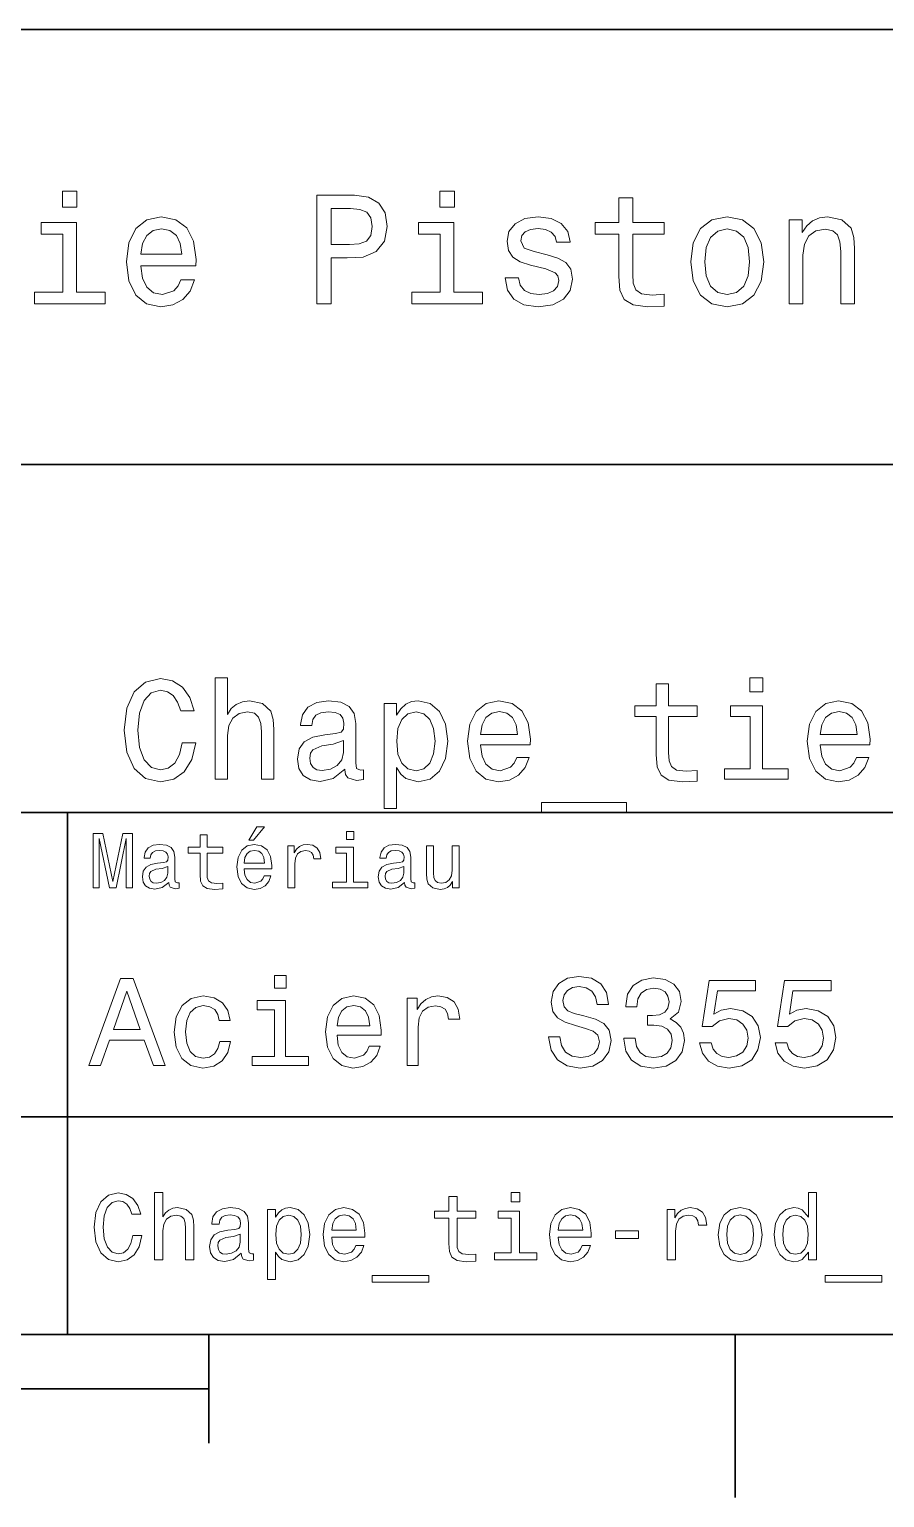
# Model space of a CAD drawing. Extents: x 0 to 297, y 0 to 210.
# Drawn here: x 190.3 to 229.6, y 2.5 to 70 of the extents above; entities that cross this region are included whole.
import ezdxf

# ---------------------------------------------------------------- set-up
doc = ezdxf.new("R2010")
doc.units = 0

msp = doc.modelspace()

# ---------------------------------------------------------------- linework, layer by layer
at = {"color": 7, "lineweight": 35}
for p, q in [((97, 70), (287, 70)), ((162, 50), (287, 50)), ((162, 34), (287, 34)), ((162, 20), (287, 20)), ((10, 10), (287, 10)), ((97, 10), (287, 10)), ((98.5, 7.5), (198.5, 7.5))]:
    msp.add_line(p, q, dxfattribs=at)
at = {"color": 7, "lineweight": 35, "ltscale": 0.35}
msp.add_line((192, 20), (192, 34), dxfattribs=at)
at = {"color": 7, "lineweight": 35, "ltscale": 0.25}
msp.add_line((192, 10), (192, 20), dxfattribs=at)
at = {"color": 7, "lineweight": 35, "ltscale": 0.125}
msp.add_line((198.5, 10), (198.5, 5), dxfattribs=at)
at = {"color": 7, "lineweight": 35, "ltscale": 0.1875}
msp.add_line((222.699997, 10), (222.699997, 2.5), dxfattribs=at)
at = {"color": 7, "lineweight": 13}
for points in [[(192.439484, 62.554031), (191.769455, 62.554031), (191.769455, 61.833572), (192.439484, 61.833572)], [(203.462524, 57.381123), (204.125351, 57.381123), (204.125351, 59.492073), (204.860229, 59.492073), (205.602295, 59.528095), (206.193085, 59.780258), (206.574921, 60.270172), (206.704605, 60.940201), (206.603745, 61.559795), (206.315552, 62.013687), (205.840057, 62.287464), (205.191635, 62.381123), (203.462524, 62.381123)], [(209.788177, 62.554031), (209.118149, 62.554031), (209.118149, 61.833572), (209.788177, 61.833572)], [(217.353027, 60.579971), (217.353027, 58.64193), (217.396255, 58.015129), (217.597992, 57.582851), (218.001434, 57.330688), (218.685883, 57.244236), (219.43515, 57.280258), (219.43515, 57.827808), (218.887604, 57.78458), (218.390488, 57.842216), (218.123917, 58.022331), (218.008652, 58.324928), (217.98703, 58.75), (217.98703, 60.579971), (219.43515, 60.579971), (219.43515, 61.120316), (217.98703, 61.120316), (217.98703, 62.251438), (217.353027, 62.251438), (217.353027, 61.120316), (216.257935, 61.120316), (216.257935, 60.579971)], [(205.01152, 61.76873), (205.443802, 61.725502), (205.760803, 61.588615), (205.94812, 61.336452), (206.01297, 60.940201), (205.940918, 60.522331), (205.746399, 60.270172), (205.414978, 60.140488), (204.96109, 60.104465), (204.125351, 60.104465), (204.125351, 61.76873)], [(192.417862, 57.914265), (192.417862, 61.120316), (190.789627, 61.120316), (190.789627, 60.579971), (191.783859, 60.579971), (191.783859, 57.914265), (190.48703, 57.914265), (190.48703, 57.381123), (193.729111, 57.381123), (193.729111, 57.914265)], [(195.37175, 59.131844), (197.907776, 59.131844), (197.914978, 59.427231), (197.799713, 60.255764), (197.482712, 60.875359), (196.978378, 61.25), (196.30835, 61.386887), (195.65274, 61.242794), (195.148407, 60.839336), (194.824203, 60.183716), (194.708923, 59.319164), (194.817001, 58.432995), (195.141205, 57.78458), (195.638321, 57.381123), (196.286743, 57.244236), (196.848694, 57.337894), (197.309799, 57.582851), (197.648407, 57.971901), (197.842941, 58.490631), (197.216141, 58.490631), (197.086456, 58.20245), (196.899139, 57.986309), (196.365997, 57.8134), (195.955322, 57.892651), (195.645538, 58.14481), (195.443802, 58.555473), (195.37175, 59.110229)], [(195.37175, 59.664986), (195.451004, 60.162102), (195.645538, 60.529537), (195.940918, 60.75288), (196.329971, 60.83213), (196.711807, 60.75288), (197.007202, 60.529537), (197.187317, 60.162102), (197.252167, 59.664986)], [(209.766571, 57.914265), (209.766571, 61.120316), (208.138321, 61.120316), (208.138321, 60.579971), (209.132568, 60.579971), (209.132568, 57.914265), (207.835724, 57.914265), (207.835724, 57.381123), (211.077805, 57.381123), (211.077805, 57.914265)], [(214.060516, 59.636166), (213.44812, 59.780258), (212.994232, 59.945965), (212.842941, 60.28458), (212.886169, 60.522331), (213.03746, 60.695244), (213.282425, 60.803314), (213.635437, 60.846542), (213.97406, 60.803314), (214.240631, 60.67363), (214.413544, 60.479107), (214.485596, 60.219738), (215.105194, 60.219738), (215.105194, 60.23415), (214.997116, 60.70245), (214.701721, 61.069885), (214.240631, 61.30043), (213.635437, 61.386887), (213.023056, 61.30043), (212.57637, 61.062679), (212.29538, 60.709652), (212.208939, 60.262966), (212.273773, 59.830688), (212.475494, 59.528095), (212.806915, 59.311958), (213.289627, 59.16066), (213.995682, 58.987751), (214.427948, 58.807636), (214.543228, 58.663544), (214.586456, 58.447407), (214.521606, 58.180836), (214.348694, 57.979107), (214.067719, 57.849422), (213.693085, 57.806194), (213.296829, 57.849422), (213.008636, 58.000721), (212.814117, 58.245674), (212.734863, 58.584293), (212.122482, 58.584293), (212.223343, 58.007923), (212.518738, 57.590057), (212.98703, 57.337894), (213.635437, 57.244236), (214.312683, 57.337894), (214.809799, 57.590057), (215.112396, 57.993515), (215.220459, 58.519451), (215.141205, 58.973343), (214.917862, 59.283138), (214.55043, 59.484871)], [(220.65274, 59.311958), (220.768005, 58.432995), (221.099426, 57.78458), (221.625366, 57.381123), (222.331421, 57.244236), (223.030258, 57.381123), (223.556198, 57.777374), (223.887604, 58.425793), (224.010086, 59.311958), (223.887604, 60.190922), (223.556198, 60.846542), (223.030258, 61.242794), (222.331421, 61.386887), (221.625366, 61.242794), (221.099426, 60.839336), (220.768005, 60.190922)], [(221.301147, 59.319164), (221.365997, 59.967579), (221.567719, 60.435879), (221.891937, 60.72406), (222.331421, 60.824928), (222.763687, 60.72406), (223.087891, 60.443081), (223.289627, 59.967579), (223.361679, 59.319164), (223.289627, 58.663544), (223.087891, 58.188038), (222.763687, 57.899853), (222.331421, 57.806194), (221.891937, 57.899853), (221.567719, 58.188038), (221.365997, 58.663544)], [(225.177246, 57.381123), (225.811249, 57.381123), (225.811249, 59.614552), (225.876083, 60.12608), (226.085022, 60.500717), (226.409225, 60.731266), (226.841507, 60.817722), (227.187317, 60.745674), (227.403458, 60.551151), (227.511536, 60.226944), (227.547546, 59.794666), (227.547546, 57.381123), (228.181564, 57.381123), (228.181564, 59.924351), (228.15274, 60.435879), (228.023056, 60.86095), (227.597992, 61.25), (226.935165, 61.386887), (226.567719, 61.336452), (226.257935, 61.199566), (225.991364, 60.969017), (225.782425, 60.659222), (225.782425, 61.25), (225.177246, 61.25)], [(197.274506, 37.203171), (197.144821, 36.658501), (196.930847, 36.269451), (196.632568, 36.029537), (196.282425, 35.951729), (195.860962, 36.068443), (195.530258, 36.418587), (195.309799, 36.989193), (195.23848, 37.780258), (195.309799, 38.564842), (195.523773, 39.14193), (195.854477, 39.492073), (196.282425, 39.615273), (196.593658, 39.55043), (196.859512, 39.368874), (197.067001, 39.077087), (197.209656, 38.675072), (197.825653, 38.675072), (197.631134, 39.291065), (197.293945, 39.757923), (196.833572, 40.049709), (196.282425, 40.153458), (195.595108, 39.991352), (195.069885, 39.537464), (194.732712, 38.791786), (194.615997, 37.780258), (194.732712, 36.76873), (195.069885, 36.023052), (195.595108, 35.562679), (196.282425, 35.407059), (196.885452, 35.530258), (197.371765, 35.873917), (197.715424, 36.438038), (197.896973, 37.203171)], [(198.785309, 35.530258), (199.355911, 35.530258), (199.355911, 37.540344), (199.414276, 38.000721), (199.60231, 38.337894), (199.894104, 38.545387), (200.283142, 38.623199), (200.594391, 38.558357), (200.78891, 38.383286), (200.886169, 38.091499), (200.918594, 37.70245), (200.918594, 35.530258), (201.489197, 35.530258), (201.489197, 37.819164), (201.463257, 38.279537), (201.346542, 38.662102), (200.963989, 39.012245), (200.367447, 39.135445), (200.043228, 39.090057), (199.76442, 38.966858), (199.530991, 38.772331), (199.355911, 38.506485), (199.355911, 40.185879), (198.785309, 40.185879)], [(219.067734, 38.409222), (219.067734, 36.664986), (219.106628, 36.100864), (219.288193, 35.711815), (219.651306, 35.484871), (220.267303, 35.407059), (220.94165, 35.43948), (220.94165, 35.932274), (220.448853, 35.893372), (220.00145, 35.945244), (219.761536, 36.107349), (219.657791, 36.379681), (219.638336, 36.762245), (219.638336, 38.409222), (220.94165, 38.409222), (220.94165, 38.895531), (219.638336, 38.895531), (219.638336, 39.913544), (219.067734, 39.913544), (219.067734, 38.895531), (218.082138, 38.895531), (218.082138, 38.409222)], [(223.969742, 40.185879), (223.366714, 40.185879), (223.366714, 39.537464), (223.969742, 39.537464)], [(204.757202, 35.98415), (204.757202, 35.964695), (204.789627, 35.744236), (204.886887, 35.588615), (205.295395, 35.465416), (205.613113, 35.517288), (205.613113, 35.958214), (205.476944, 35.938759), (205.295395, 36.023052), (205.26297, 36.282421), (205.26297, 38.085014), (205.185165, 38.545387), (204.958221, 38.869595), (204.562683, 39.064121), (204.005051, 39.135445), (203.460373, 39.057636), (203.058365, 38.837173), (202.805481, 38.493515), (202.721191, 38.039623), (202.721191, 38.000721), (203.233429, 38.000721), (203.278824, 38.273052), (203.421478, 38.467579), (203.654907, 38.584293), (203.985596, 38.629681), (204.303314, 38.59726), (204.530258, 38.5), (204.666428, 38.331409), (204.711823, 38.09798), (204.685883, 37.825645), (204.582138, 37.68948), (204.322769, 37.624638), (203.836456, 37.572765), (203.278824, 37.456051), (202.883286, 37.248558), (202.649857, 36.924351), (202.578537, 36.444523), (202.643372, 36.016571), (202.844391, 35.698845), (203.168594, 35.497837), (203.615997, 35.426514), (204.219025, 35.562679)], [(207.130402, 38.474064), (207.130402, 39.012245), (206.559799, 39.012245), (206.559799, 34.181557), (207.130402, 34.181557), (207.130402, 36.061958), (207.331421, 35.757202), (207.558365, 35.556194), (208.128967, 35.407059), (208.67363, 35.530258), (209.101593, 35.899857), (209.380402, 36.483429), (209.484161, 37.274494), (209.380402, 38.059078), (209.101593, 38.642651), (208.67363, 39.005764), (208.128967, 39.135445), (207.817734, 39.096542), (207.55188, 38.973343), (207.324936, 38.76585)], [(208.031708, 35.919308), (207.649139, 36.003601), (207.370316, 36.262966), (207.195251, 36.684437), (207.136887, 37.274494), (207.195251, 37.858067), (207.370316, 38.279537), (207.649139, 38.532421), (208.031708, 38.623199), (208.381851, 38.532421), (208.660675, 38.273052), (208.835739, 37.851585), (208.900574, 37.274494), (208.835739, 36.690922), (208.660675, 36.262966), (208.381851, 36.003601)], [(210.994965, 37.105907), (213.277374, 37.105907), (213.283875, 37.371758), (213.180115, 38.117435), (212.894821, 38.675072), (212.440933, 39.012245), (211.837906, 39.135445), (211.247849, 39.005764), (210.793945, 38.642651), (210.502167, 38.052593), (210.398422, 37.274494), (210.495682, 36.476944), (210.787476, 35.893372), (211.234879, 35.530258), (211.818451, 35.407059), (212.324219, 35.491352), (212.739197, 35.711815), (213.043945, 36.061958), (213.219025, 36.528816), (212.654907, 36.528816), (212.538193, 36.269451), (212.369598, 36.074928), (211.889771, 35.919308), (211.520172, 35.990631), (211.241364, 36.217579), (211.059799, 36.587173), (210.994965, 37.086452)], [(210.994965, 37.585735), (211.066284, 38.033138), (211.241364, 38.363831), (211.507202, 38.564842), (211.857361, 38.636166), (212.201019, 38.564842), (212.466858, 38.363831), (212.628967, 38.033138), (212.687317, 37.585735)], [(223.950287, 36.010086), (223.950287, 38.895531), (222.484879, 38.895531), (222.484879, 38.409222), (223.379684, 38.409222), (223.379684, 36.010086), (222.21254, 36.010086), (222.21254, 35.530258), (225.130402, 35.530258), (225.130402, 36.010086)], [(226.608795, 37.105907), (228.891205, 37.105907), (228.897705, 37.371758), (228.793945, 38.117435), (228.508652, 38.675072), (228.054764, 39.012245), (227.451736, 39.135445), (226.861679, 39.005764), (226.407776, 38.642651), (226.115997, 38.052593), (226.012253, 37.274494), (226.109512, 36.476944), (226.401306, 35.893372), (226.848709, 35.530258), (227.432281, 35.407059), (227.938049, 35.491352), (228.353027, 35.711815), (228.657776, 36.061958), (228.832855, 36.528816), (228.268738, 36.528816), (228.152023, 36.269451), (227.983429, 36.074928), (227.503601, 35.919308), (227.134003, 35.990631), (226.855194, 36.217579), (226.67363, 36.587173), (226.608795, 37.086452)], [(226.608795, 37.585735), (226.680115, 38.033138), (226.855194, 38.363831), (227.121033, 38.564842), (227.471191, 38.636166), (227.81485, 38.564842), (228.080688, 38.363831), (228.242798, 38.033138), (228.301147, 37.585735)], [(204.692368, 36.749279), (204.614563, 36.412102), (204.407059, 36.152737), (204.095825, 35.98415), (203.713257, 35.925793), (203.466858, 35.958214), (203.291794, 36.061958), (203.181564, 36.243515), (203.149139, 36.496395), (203.175079, 36.723343), (203.278824, 36.885445), (203.693802, 37.067001), (204.219025, 37.14481), (204.692368, 37.30043)], [(213.789627, 34.453888), (213.789627, 34), (217.693085, 34), (217.693085, 34.453888)], [(200.341492, 32.728386), (200.554031, 32.728386), (201.054749, 33.340778), (200.701736, 33.340778)], [(205.161377, 33.117435), (204.82637, 33.117435), (204.82637, 32.757202), (205.161377, 32.757202)], [(193.183716, 30.530979), (193.46109, 30.530979), (193.46109, 32.80043), (193.929398, 30.530979), (194.239197, 30.530979), (194.703888, 32.80043), (194.703888, 30.530979), (194.984863, 30.530979), (194.984863, 33.030979), (194.545395, 33.030979), (194.08429, 30.826368), (193.626801, 33.030979), (193.183716, 33.030979)], [(196.656342, 30.78314), (196.656342, 30.772333), (196.674347, 30.649855), (196.728394, 30.5634), (196.955338, 30.494957), (197.131851, 30.523775), (197.131851, 30.768732), (197.056198, 30.757925), (196.955338, 30.804754), (196.937317, 30.948847), (196.937317, 31.950287), (196.894089, 32.206051), (196.768005, 32.386166), (196.548264, 32.494236), (196.23848, 32.533859), (195.935883, 32.490635), (195.71254, 32.368156), (195.572052, 32.177231), (195.525223, 31.925072), (195.525223, 31.903458), (195.809799, 31.903458), (195.835022, 32.054756), (195.914261, 32.162823), (196.043945, 32.227665), (196.227661, 32.25288), (196.404175, 32.234871), (196.530258, 32.180836), (196.605911, 32.087173), (196.631119, 31.957493), (196.616714, 31.806194), (196.559082, 31.730547), (196.414978, 31.694523), (196.144806, 31.665705), (195.835022, 31.600864), (195.61528, 31.48559), (195.485596, 31.305475), (195.445969, 31.038904), (195.481995, 30.801151), (195.593658, 30.62464), (195.773773, 30.512968), (196.022339, 30.473343), (196.357346, 30.54899)], [(198.100861, 32.130402), (198.100861, 31.161383), (198.122482, 30.847982), (198.223343, 30.631844), (198.425079, 30.505762), (198.767288, 30.462536), (199.141937, 30.480547), (199.141937, 30.754322), (198.868149, 30.732708), (198.619598, 30.761526), (198.486313, 30.851583), (198.42868, 31.002882), (198.417862, 31.215418), (198.417862, 32.130402), (199.141937, 32.130402), (199.141937, 32.400574), (198.417862, 32.400574), (198.417862, 32.966137), (198.100861, 32.966137), (198.100861, 32.400574), (197.553314, 32.400574), (197.553314, 32.130402)], [(200.121765, 31.40634), (201.389771, 31.40634), (201.393372, 31.554033), (201.335739, 31.9683), (201.177231, 32.278099), (200.925079, 32.465416), (200.590057, 32.533859), (200.262253, 32.461815), (200.010086, 32.260086), (199.847977, 31.932276), (199.790344, 31.5), (199.844376, 31.056915), (200.006485, 30.732708), (200.255051, 30.530979), (200.579254, 30.462536), (200.860229, 30.509365), (201.090775, 30.631844), (201.260086, 30.826368), (201.357346, 31.085733), (201.043945, 31.085733), (200.979111, 30.941643), (200.885452, 30.833572), (200.618881, 30.747118), (200.413544, 30.786743), (200.258652, 30.912823), (200.157776, 31.118155), (200.121765, 31.395533)], [(202.131851, 30.530979), (202.448853, 30.530979), (202.448853, 31.636887), (202.481262, 31.903458), (202.578537, 32.094379), (202.73703, 32.209652), (202.94957, 32.249279), (203.108063, 32.224064), (203.226944, 32.152016), (203.298996, 32.029537), (203.324203, 31.863832), (203.644806, 31.863832), (203.601593, 32.155621), (203.482712, 32.364552), (203.284576, 32.490635), (203.014404, 32.533859), (202.830688, 32.505043), (202.672195, 32.432995), (202.531708, 32.310516), (202.420029, 32.144814), (202.420029, 32.465416), (202.131851, 32.465416)], [(205.150574, 30.79755), (205.150574, 32.400574), (204.336456, 32.400574), (204.336456, 32.130402), (204.833572, 32.130402), (204.833572, 30.79755), (204.185165, 30.79755), (204.185165, 30.530979), (205.806198, 30.530979), (205.806198, 30.79755)], [(207.499283, 30.78314), (207.499283, 30.772333), (207.517288, 30.649855), (207.57132, 30.5634), (207.798264, 30.494957), (207.974777, 30.523775), (207.974777, 30.768732), (207.899139, 30.757925), (207.798264, 30.804754), (207.780258, 30.948847), (207.780258, 31.950287), (207.73703, 32.206051), (207.610947, 32.386166), (207.391205, 32.494236), (207.081406, 32.533859), (206.778824, 32.490635), (206.555481, 32.368156), (206.414978, 32.177231), (206.368149, 31.925072), (206.368149, 31.903458), (206.65274, 31.903458), (206.677948, 32.054756), (206.757202, 32.162823), (206.886887, 32.227665), (207.070602, 32.25288), (207.247116, 32.234871), (207.373199, 32.180836), (207.448853, 32.087173), (207.47406, 31.957493), (207.459656, 31.806194), (207.402023, 31.730547), (207.257919, 31.694523), (206.987747, 31.665705), (206.677948, 31.600864), (206.458206, 31.48559), (206.328537, 31.305475), (206.28891, 31.038904), (206.324921, 30.801151), (206.4366, 30.62464), (206.616714, 30.512968), (206.86528, 30.473343), (207.200287, 30.54899)], [(210.010086, 32.465416), (209.693085, 32.465416), (209.693085, 31.348703), (209.657059, 31.089336), (209.552597, 30.902016), (209.390488, 30.786743), (209.177948, 30.750719), (209.008636, 30.779539), (208.900574, 30.865993), (208.83934, 31.013687), (208.824921, 31.222622), (208.824921, 32.465416), (208.507919, 32.465416), (208.507919, 31.193804), (208.518738, 30.93804), (208.587173, 30.725504), (208.796112, 30.530979), (209.131119, 30.462536), (209.311234, 30.487751), (209.466141, 30.552593), (209.599426, 30.664265), (209.707489, 30.826368), (209.707489, 30.530979), (210.010086, 30.530979)], [(200.121765, 31.672911), (200.161377, 31.921469), (200.258652, 32.105186), (200.406342, 32.216858), (200.600861, 32.256485), (200.791794, 32.216858), (200.939484, 32.105186), (201.029541, 31.921469), (201.061966, 31.672911)], [(196.620316, 31.208212), (196.577087, 31.020893), (196.461823, 30.876801), (196.28891, 30.78314), (196.07637, 30.750719), (195.939484, 30.768732), (195.842224, 30.826368), (195.780975, 30.927233), (195.76297, 31.067722), (195.777374, 31.193804), (195.835022, 31.283861), (196.065567, 31.384726), (196.357346, 31.427954), (196.620316, 31.514408)], [(207.463257, 31.208212), (207.420029, 31.020893), (207.304749, 30.876801), (207.131851, 30.78314), (206.919312, 30.750719), (206.782425, 30.768732), (206.68515, 30.826368), (206.623917, 30.927233), (206.605911, 31.067722), (206.620316, 31.193804), (206.677948, 31.283861), (206.908508, 31.384726), (207.200287, 31.427954), (207.463257, 31.514408)], [(192.982712, 22.360231), (193.51297, 22.360231), (193.933716, 23.536024), (195.530258, 23.536024), (195.951004, 22.360231), (196.492798, 22.360231), (195.028824, 26.365995), (194.440918, 26.365995)], [(202.048996, 26.49856), (201.51297, 26.49856), (201.51297, 25.922192), (202.048996, 25.922192)], [(214.642654, 23.680117), (214.118149, 23.680117), (214.233429, 23.069164), (214.521606, 22.619596), (214.965424, 22.348703), (215.564835, 22.250721), (216.158508, 22.342941), (216.60231, 22.596542), (216.88472, 22.994238), (216.988464, 23.518732), (216.902023, 23.991356), (216.659943, 24.296831), (216.268005, 24.49856), (215.743515, 24.648417), (215.293945, 24.757925), (215, 24.884727), (214.832855, 25.069164), (214.780975, 25.357349), (214.832855, 25.616714), (214.982712, 25.812681), (215.213257, 25.945246), (215.530258, 25.991356), (215.853027, 25.933718), (216.106628, 25.778099), (216.273773, 25.518732), (216.354462, 25.167149), (216.878967, 25.167149), (216.878967, 25.178675), (216.786743, 25.720463), (216.515854, 26.12392), (216.08934, 26.377522), (215.51297, 26.463978), (214.994232, 26.377522), (214.590775, 26.135448), (214.331406, 25.760807), (214.239197, 25.276657), (214.314117, 24.844381), (214.533142, 24.550434), (214.878967, 24.354467), (215.351593, 24.204613), (215.818451, 24.072046), (216.170029, 23.945246), (216.383286, 23.760807), (216.458206, 23.461096), (216.389053, 23.155621), (216.210373, 22.925074), (215.939484, 22.780981), (215.587891, 22.734871), (215.195969, 22.798271), (214.896255, 22.98271), (214.706055, 23.282421)], [(217.570602, 23.616716), (217.570602, 23.57637), (217.662827, 23.023056), (217.933716, 22.60807), (218.360229, 22.342941), (218.925079, 22.244957), (219.52449, 22.342941), (219.97406, 22.596542), (220.262253, 23), (220.365997, 23.518732), (220.319885, 23.858791), (220.193085, 24.135448), (219.985596, 24.348703), (219.708939, 24.504324), (220.083572, 24.815563), (220.216141, 25.311239), (220.129684, 25.760807), (219.881836, 26.100864), (219.478378, 26.314121), (218.925079, 26.38905), (218.406342, 26.296831), (218.008636, 26.043228), (217.749283, 25.639771), (217.662827, 25.103746), (217.662827, 25.063402), (218.175797, 25.063402), (218.221893, 25.432278), (218.371765, 25.697407), (218.613831, 25.858791), (218.953888, 25.916428), (219.253601, 25.870317), (219.472626, 25.749281), (219.605194, 25.553314), (219.657059, 25.288185), (219.605194, 25.005764), (219.466858, 24.815563), (219.224777, 24.700289), (218.896255, 24.665707), (218.671463, 24.671471), (218.671463, 24.216139), (218.953888, 24.227667), (219.317001, 24.175793), (219.587891, 24.037464), (219.749283, 23.812681), (219.806915, 23.518732), (219.743515, 23.184439), (219.57637, 22.9366), (219.311234, 22.780981), (218.959656, 22.729107), (218.596542, 22.786745), (218.331406, 22.959656), (218.164261, 23.236313), (218.100861, 23.616716)], [(194.118149, 24.025938), (194.734863, 25.789627), (195.351578, 24.025938)], [(221.0634, 23.40346), (221.190201, 22.930836), (221.472626, 22.56196), (221.887604, 22.331413), (222.417862, 22.244957), (223, 22.348703), (223.455322, 22.631124), (223.743515, 23.080692), (223.853027, 23.657061), (223.755035, 24.193085), (223.478378, 24.613834), (223.046112, 24.884727), (222.48703, 24.98271), (222.054749, 24.913546), (221.720459, 24.723343), (221.881836, 25.801153), (223.634003, 25.801153), (223.634003, 26.273777), (221.495682, 26.273777), (221.17868, 24.152739), (221.639771, 24.152739), (221.97406, 24.423632), (222.400574, 24.521614), (222.769455, 24.458214), (223.051865, 24.273777), (223.230545, 23.991356), (223.293945, 23.628242), (223.230545, 23.265131), (223.046112, 22.98271), (222.763687, 22.804035), (222.400574, 22.740635), (222.095093, 22.780981), (221.858795, 22.913546), (221.685883, 23.121038), (221.599426, 23.40346)], [(224.533142, 23.40346), (224.659943, 22.930836), (224.942352, 22.56196), (225.357346, 22.331413), (225.887604, 22.244957), (226.469742, 22.348703), (226.925064, 22.631124), (227.213257, 23.080692), (227.322769, 23.657061), (227.224777, 24.193085), (226.94812, 24.613834), (226.515839, 24.884727), (225.956772, 24.98271), (225.52449, 24.913546), (225.190201, 24.723343), (225.351578, 25.801153), (227.103745, 25.801153), (227.103745, 26.273777), (224.965424, 26.273777), (224.648407, 24.152739), (225.109512, 24.152739), (225.443802, 24.423632), (225.870316, 24.521614), (226.239197, 24.458214), (226.521606, 24.273777), (226.700287, 23.991356), (226.763687, 23.628242), (226.700287, 23.265131), (226.515839, 22.98271), (226.233429, 22.804035), (225.870316, 22.740635), (225.564835, 22.780981), (225.328522, 22.913546), (225.155609, 23.121038), (225.069153, 23.40346)], [(198.982712, 24.429396), (199.484146, 24.429396), (199.380402, 24.890491), (199.132568, 25.253603), (198.746399, 25.478386), (198.244949, 25.564842), (197.69165, 25.449568), (197.270889, 25.126802), (197.005768, 24.602306), (196.913544, 23.899136), (197, 23.201731), (197.259369, 22.682999), (197.668594, 22.360231), (198.227661, 22.250721), (198.723343, 22.337177), (199.109512, 22.579252), (199.374634, 22.959656), (199.489914, 23.46686), (199.005768, 23.46686), (198.919312, 23.144093), (198.757919, 22.902018), (198.527374, 22.752163), (198.244949, 22.706053), (197.893372, 22.780981), (197.639771, 23.011528), (197.484146, 23.386168), (197.432281, 23.916428), (197.484146, 24.43516), (197.645538, 24.809799), (197.904892, 25.040346), (198.244949, 25.121038), (198.544662, 25.069164), (198.769455, 24.9366), (198.919312, 24.717581)], [(202.031708, 22.786745), (202.031708, 25.351585), (200.729111, 25.351585), (200.729111, 24.91931), (201.52449, 24.91931), (201.52449, 22.786745), (200.48703, 22.786745), (200.48703, 22.360231), (203.080688, 22.360231), (203.080688, 22.786745)], [(204.394806, 23.760807), (206.42363, 23.760807), (206.429398, 23.99712), (206.337173, 24.659943), (206.083572, 25.155621), (205.680115, 25.455332), (205.144089, 25.564842), (204.619598, 25.449568), (204.216141, 25.126802), (203.956772, 24.602306), (203.864548, 23.910664), (203.951004, 23.201731), (204.210373, 22.682999), (204.608063, 22.360231), (205.126801, 22.250721), (205.57637, 22.325649), (205.945251, 22.521614), (206.216141, 22.832853), (206.371765, 23.247839), (205.870316, 23.247839), (205.766571, 23.017292), (205.616714, 22.844381), (205.190201, 22.706053), (204.861664, 22.769453), (204.613831, 22.971182), (204.452454, 23.299713), (204.394806, 23.743517)], [(204.394806, 24.187321), (204.458206, 24.585014), (204.613831, 24.878963), (204.850143, 25.057638), (205.161377, 25.121038), (205.466858, 25.057638), (205.703171, 24.878963), (205.84726, 24.585014), (205.899139, 24.187321)], [(207.610947, 22.360231), (208.118149, 22.360231), (208.118149, 24.129684), (208.170029, 24.556196), (208.325653, 24.861671), (208.579254, 25.04611), (208.919312, 25.10951), (209.172913, 25.069164), (209.363113, 24.953892), (209.478394, 24.757925), (209.518738, 24.492796), (210.031708, 24.492796), (209.96254, 24.959656), (209.772339, 25.293949), (209.455338, 25.495678), (209.023056, 25.564842), (208.729111, 25.518732), (208.47551, 25.40346), (208.250717, 25.207493), (208.072052, 24.942364), (208.072052, 25.455332), (207.610947, 25.455332)], [(195.001434, 14.543948), (194.914978, 14.180836), (194.772339, 13.92147), (194.573486, 13.761528), (194.340057, 13.709655), (194.059082, 13.787464), (193.838623, 14.020894), (193.691635, 14.401298), (193.644089, 14.928675), (193.691635, 15.45173), (193.83429, 15.836456), (194.054749, 16.069885), (194.340057, 16.152018), (194.547546, 16.108789), (194.724777, 15.987753), (194.863113, 15.793228), (194.958206, 15.525217), (195.368881, 15.525217), (195.239197, 15.93588), (195.014404, 16.247118), (194.707489, 16.441643), (194.340057, 16.510807), (193.881851, 16.402739), (193.531708, 16.100145), (193.306915, 15.603026), (193.229111, 14.928675), (193.306915, 14.254323), (193.531708, 13.757205), (193.881851, 13.450289), (194.340057, 13.346542), (194.742081, 13.428675), (195.066284, 13.657782), (195.295395, 14.033862), (195.416428, 14.543948)], [(196.008652, 13.428675), (196.389053, 13.428675), (196.389053, 14.768732), (196.427948, 15.075649), (196.553314, 15.300432), (196.747833, 15.438761), (197.007202, 15.490635), (197.214691, 15.447407), (197.344376, 15.330692), (197.409225, 15.136168), (197.430832, 14.876801), (197.430832, 13.428675), (197.811234, 13.428675), (197.811234, 14.954612), (197.793945, 15.261528), (197.716141, 15.516571), (197.46109, 15.75), (197.0634, 15.832133), (196.84726, 15.801874), (196.661377, 15.719741), (196.505768, 15.590058), (196.389053, 15.412825), (196.389053, 16.532421), (196.008652, 16.532421)], [(209.530258, 15.347983), (209.530258, 14.185159), (209.556198, 13.809078), (209.677231, 13.549712), (209.919312, 13.398416), (210.329971, 13.346542), (210.779541, 13.368156), (210.779541, 13.696686), (210.451004, 13.67075), (210.15274, 13.705332), (209.992798, 13.813401), (209.92363, 13.994957), (209.91066, 14.25), (209.91066, 15.347983), (210.779541, 15.347983), (210.779541, 15.672191), (209.91066, 15.672191), (209.91066, 16.350864), (209.530258, 16.350864), (209.530258, 15.672191), (208.873199, 15.672191), (208.873199, 15.347983)], [(212.798279, 16.532421), (212.396255, 16.532421), (212.396255, 16.100145), (212.798279, 16.100145)], [(226.060516, 13.787464), (226.060516, 13.428675), (226.440918, 13.428675), (226.440918, 16.532421), (226.06485, 16.532421), (226.06485, 15.395534), (225.775223, 15.724064), (225.597992, 15.801874), (225.394821, 15.832133), (225.027374, 15.745678), (224.742081, 15.503603), (224.556198, 15.114553), (224.491364, 14.591499), (224.556198, 14.068444), (224.742081, 13.675073), (225.027374, 13.428675), (225.394821, 13.346542), (225.597992, 13.376801), (225.779541, 13.454611)], [(199.989914, 13.731268), (199.989914, 13.7183), (200.011536, 13.571326), (200.07637, 13.46758), (200.348709, 13.385448), (200.560516, 13.42003), (200.560516, 13.713977), (200.469742, 13.701009), (200.348709, 13.757205), (200.327087, 13.930116), (200.327087, 15.131845), (200.275223, 15.438761), (200.123917, 15.6549), (199.860229, 15.784582), (199.48848, 15.832133), (199.125366, 15.78026), (198.857346, 15.633286), (198.688766, 15.404179), (198.632568, 15.101585), (198.632568, 15.075649), (198.97406, 15.075649), (199.004318, 15.257205), (199.099426, 15.386889), (199.255051, 15.464698), (199.47551, 15.494957), (199.687317, 15.473343), (199.838623, 15.408502), (199.929398, 15.29611), (199.959656, 15.140491), (199.942368, 14.958934), (199.873199, 14.868156), (199.700287, 14.824928), (199.376083, 14.790346), (199.004318, 14.712537), (198.740631, 14.574208), (198.585022, 14.358069), (198.53746, 14.038185), (198.580688, 13.752882), (198.714691, 13.541066), (198.930832, 13.407061), (199.229111, 13.35951), (199.631119, 13.450289)], [(201.572052, 15.391211), (201.572052, 15.75), (201.19165, 15.75), (201.19165, 12.529539), (201.572052, 12.529539), (201.572052, 13.783141), (201.706055, 13.579971), (201.857346, 13.445966), (202.237747, 13.346542), (202.600861, 13.428675), (202.886169, 13.675073), (203.072052, 14.064121), (203.141205, 14.591499), (203.072052, 15.114553), (202.886169, 15.503603), (202.600861, 15.745678), (202.237747, 15.832133), (202.030258, 15.806196), (201.853027, 15.724064), (201.701736, 15.585735)], [(204.148422, 14.479107), (205.670029, 14.479107), (205.674347, 14.656341), (205.605194, 15.153459), (205.414993, 15.525217), (205.112396, 15.75), (204.710373, 15.832133), (204.317001, 15.745678), (204.014404, 15.503603), (203.819885, 15.110231), (203.750717, 14.591499), (203.815567, 14.059798), (204.010086, 13.67075), (204.308365, 13.428675), (204.697403, 13.346542), (205.034576, 13.402739), (205.311234, 13.549712), (205.514404, 13.783141), (205.631119, 14.09438), (205.255051, 14.09438), (205.177231, 13.92147), (205.06485, 13.791787), (204.744965, 13.688041), (204.498566, 13.735591), (204.312683, 13.886888), (204.19165, 14.133286), (204.148422, 14.466139)], [(212.785309, 13.748559), (212.785309, 15.672191), (211.80835, 15.672191), (211.80835, 15.347983), (212.404907, 15.347983), (212.404907, 13.748559), (211.626801, 13.748559), (211.626801, 13.428675), (213.572052, 13.428675), (213.572052, 13.748559)], [(214.557632, 14.479107), (216.079254, 14.479107), (216.083572, 14.656341), (216.014404, 15.153459), (215.824203, 15.525217), (215.521622, 15.75), (215.119598, 15.832133), (214.726227, 15.745678), (214.42363, 15.503603), (214.229111, 15.110231), (214.159943, 14.591499), (214.224792, 14.059798), (214.419312, 13.67075), (214.717575, 13.428675), (215.106628, 13.346542), (215.443802, 13.402739), (215.720459, 13.549712), (215.92363, 13.783141), (216.040344, 14.09438), (215.664261, 14.09438), (215.586456, 13.92147), (215.47406, 13.791787), (215.154175, 13.688041), (214.907776, 13.735591), (214.721909, 13.886888), (214.600861, 14.133286), (214.557632, 14.466139)], [(219.572052, 13.428675), (219.952454, 13.428675), (219.952454, 14.755764), (219.991364, 15.075649), (220.108078, 15.304755), (220.298279, 15.443084), (220.553314, 15.490635), (220.743515, 15.460375), (220.886169, 15.373919), (220.972626, 15.226946), (221.002884, 15.028098), (221.387604, 15.028098), (221.335739, 15.378242), (221.193085, 15.628963), (220.955338, 15.78026), (220.631134, 15.832133), (220.41066, 15.797551), (220.220459, 15.711096), (220.05188, 15.564121), (219.917877, 15.365274), (219.917877, 15.75), (219.572052, 15.75)], [(221.919312, 14.587176), (221.98848, 14.059798), (222.187317, 13.67075), (222.502884, 13.428675), (222.926514, 13.346542), (223.345825, 13.428675), (223.661392, 13.666427), (223.860229, 14.055476), (223.933716, 14.587176), (223.860229, 15.114553), (223.661392, 15.507925), (223.345825, 15.745678), (222.926514, 15.832133), (222.502884, 15.745678), (222.187317, 15.503603), (221.98848, 15.114553)], [(202.172913, 13.688041), (201.917862, 13.744237), (201.731995, 13.917148), (201.61528, 14.198127), (201.57637, 14.591499), (201.61528, 14.980548), (201.731995, 15.261528), (201.917862, 15.430116), (202.172913, 15.490635), (202.406342, 15.430116), (202.592224, 15.257205), (202.708939, 14.976225), (202.752167, 14.591499), (202.708939, 14.20245), (202.592224, 13.917148), (202.406342, 13.744237)], [(204.148422, 14.798992), (204.195969, 15.097262), (204.312683, 15.317724), (204.489914, 15.45173), (204.723343, 15.49928), (204.952454, 15.45173), (205.129684, 15.317724), (205.237747, 15.097262), (205.276657, 14.798992)], [(214.557632, 14.798992), (214.605194, 15.097262), (214.721909, 15.317724), (214.899139, 15.45173), (215.132568, 15.49928), (215.361679, 15.45173), (215.53891, 15.317724), (215.646973, 15.097262), (215.685883, 14.798992)], [(222.308365, 14.591499), (222.34726, 14.980548), (222.468307, 15.261528), (222.662827, 15.434439), (222.926514, 15.494957), (223.185883, 15.434439), (223.380402, 15.26585), (223.50145, 14.980548), (223.544678, 14.591499), (223.50145, 14.198127), (223.380402, 13.912825), (223.185883, 13.739914), (222.926514, 13.683718), (222.662827, 13.739914), (222.468307, 13.912825), (222.34726, 14.198127)], [(225.459656, 15.490635), (225.710388, 15.430116), (225.900574, 15.261528), (226.01297, 14.980548), (226.056198, 14.591499), (226.01297, 14.198127), (225.900574, 13.917148), (225.710388, 13.744237), (225.459656, 13.688041), (225.221909, 13.744237), (225.040344, 13.917148), (224.919312, 14.20245), (224.880402, 14.591499), (224.919312, 14.976225), (225.040344, 15.257205), (225.221909, 15.430116)], [(199.946686, 14.241355), (199.894806, 14.016571), (199.756485, 13.84366), (199.548996, 13.731268), (199.293945, 13.692364), (199.129684, 13.713977), (199.01297, 13.783141), (198.939484, 13.904179), (198.917862, 14.072767), (198.935165, 14.224064), (199.004318, 14.332133), (199.280975, 14.453171), (199.631119, 14.505044), (199.946686, 14.60879)], [(217.198853, 14.418589), (218.244965, 14.418589), (218.244965, 14.760087), (217.198853, 14.760087)], [(206.011536, 12.711096), (206.011536, 12.408502), (208.613831, 12.408502), (208.613831, 12.711096)], [(226.829971, 12.711096), (226.829971, 12.408502), (229.432281, 12.408502), (229.432281, 12.711096)]]:
    msp.add_lwpolyline(points, close=True, dxfattribs=at)

doc.saveas('drawing.dxf')
